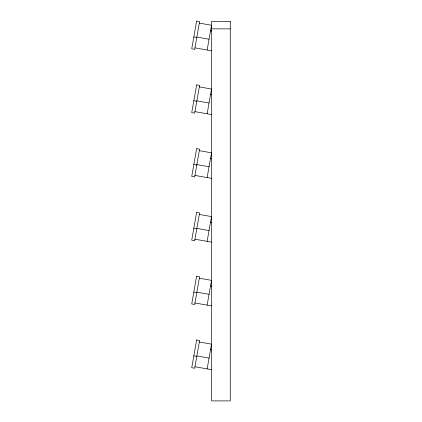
<?xml version="1.0" encoding="UTF-8"?>
<svg xmlns="http://www.w3.org/2000/svg" width="422" height="422" viewBox="0 0 422 422"><rect width="100%" height="100%" fill="white"/><g stroke="black" fill="none" stroke-linecap="round" stroke-linejoin="round"><path stroke-width="0.63" d="M207.139 113.803L211.512 89.026L199.316 86.89M207.139 177.578L211.512 152.801M207.139 241.352L211.512 216.576L199.316 214.439M207.139 305.132L211.512 280.356L199.316 278.214M211.512 28.865L230.27 28.865M199.316 23.11L211.506 25.262L207.139 50.023L194.948 47.876M210.531 30.79L211.765 31.006M196.858 37.062L209.048 39.214M193.825 36.967L196.779 37.489M207.144 50.012L211.454 50.772M210.531 94.565L211.765 94.786M196.858 100.842L209.048 102.989M193.825 100.742L196.779 101.264M194.948 111.651L211.454 114.547M199.316 150.665L211.506 152.811M210.531 158.345L211.765 158.561M196.858 164.617L209.048 166.764M193.825 164.522L196.779 165.044M194.948 175.425L211.454 178.327M210.531 222.12L211.765 222.336M196.858 228.392L209.048 230.544M193.825 228.297L196.779 228.819M194.948 239.205L211.454 242.101M210.531 285.894L211.765 286.111M196.858 292.166L209.048 294.319M193.825 292.071L196.779 292.594M194.948 302.98L211.454 305.876M199.316 341.994L211.506 344.141L207.139 368.907L194.948 366.755M210.531 349.669L211.765 349.891M196.858 355.946L209.048 358.093M193.825 355.851L196.779 356.368M207.144 368.891L211.454 369.651M196.62 21.1L191.73 48.831L194.69 49.353L199.58 21.622L196.62 21.1M196.62 84.875L191.73 112.611L194.69 113.128L199.58 85.397L196.62 84.875M196.62 148.655L191.73 176.385L194.69 176.908L199.58 149.172L196.62 148.655M196.62 212.43L191.73 240.16L194.69 240.682L199.58 212.952L196.62 212.43M196.62 276.204L191.73 303.935L194.69 304.457L199.58 276.726L196.62 276.204M196.62 339.979L191.73 367.715L194.69 368.232L199.58 340.501L196.62 339.979M230.27 21.364L211.512 21.364L211.512 400.9L230.27 400.9L230.27 21.364"/></g></svg>
